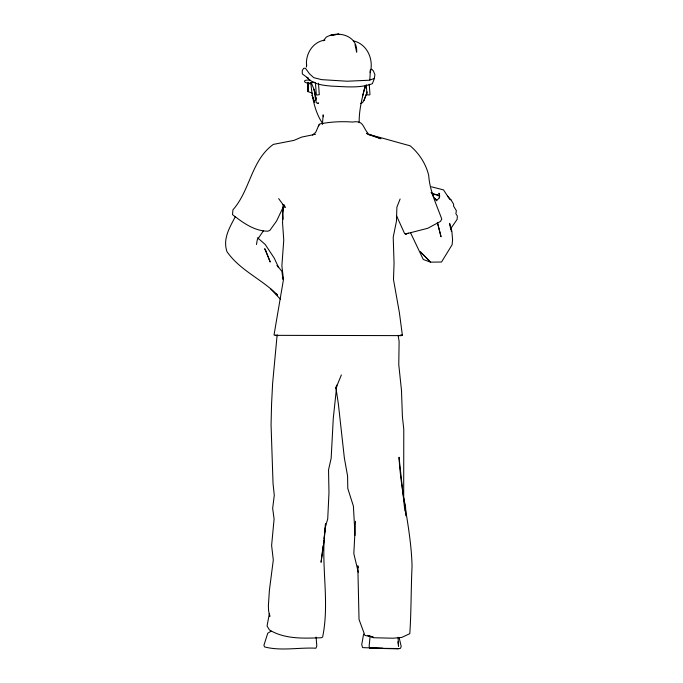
<?xml version="1.0" encoding="UTF-8"?>
<svg xmlns="http://www.w3.org/2000/svg" width="683" height="683" viewBox="0 0 683 683"><rect width="100%" height="100%" fill="white"/><g stroke="black" fill="none" stroke-linecap="round" stroke-linejoin="round"><path stroke-width="1.02" d="M315.597 96.687L316.203 102.655L318.124 103.56L318.577 102.937L317.988 102.911M325.654 524.049L325.612 525.91C319.977 562.801 330.162 600.459 322.641 636.991L321.428 637.743C303.961 638.349 284.931 639.399 269.444 629.939L267.053 625.987L269.392 613.488M398.052 637.324L398.573 646.272L397.882 641.866M283.121 204.456L282.557 223.017L283.761 240.109L281.874 265.832L283.471 279.543L274.028 334.943L277.682 335.72M359.147 122.675C359.019 110.117 362.075 97.874 365.328 85.836M355.501 521.266L353.828 553.648L358.268 572.234M370.092 636.325L369.153 645.973L369.52 648.21L399.657 648.543L400.588 648.065L401.211 646.434L399.222 638.059M322.41 124.34L323.144 114.829L323.435 116.802M306.454 67.011L306.573 64.407L306.582 65.611C305.258 54.102 312.899 41.612 324.92 40.135M336.804 385.092L333.27 418.474L331.153 458.319L328.532 469.878L328.975 492.742L327.72 519.012L325.612 525.91L324.826 532.151M283.214 207.077L282.634 213.95L283.112 219.192M283.121 210.586L283.616 205.967M323.136 545.666L321.061 562.305L324.271 539.502L325.432 523.852M323.401 543.591L323.793 540.466M324.049 538.392L324.57 534.234M315.913 97.421L315.572 99.957L315.905 98.045M336.062 386.621L335.763 388.576L341.372 374.933M364.978 86.613L364.483 89.635L365.2 85.862M277.144 334.738L272.628 383.325L271.586 403.764L271.057 424.664L273.038 483.504L274.284 495.243L272.662 508.365L274.096 519.02L271.612 545.444L273.302 559.983L269.409 590.197L268.385 605.71L268.598 610.798L269.802 616.467L269.529 614.478M363.604 634.123L361.725 644.684L362.63 647.612L383.043 648.372M256.449 244.54L257.295 239.767L263.561 230.623M364.944 86.869L362.664 95.748M374.455 78.357L372.346 83.727C359.497 88.483 345.359 86.63 331.955 86.16C323.136 85.366 313.198 84.538 306.991 77.358L308.375 78.383L302.347 73.96L302.219 70.503L303.704 68.317L305.395 68.24L309.578 73.892L313.77 77.666L321.599 79.638L347.118 81.226L369.588 80.21L374.275 78.443L374.924 74.771L373.456 71.049L371.774 69.154M439.792 196.03L438.913 198.386L437.205 199.854L434.977 198.975L436.907 200.802L433.825 197.31L432.015 193.699M367.206 91.949L363.996 100.392L362.485 102.655L360.564 103.56M366.481 93.887L363.996 100.392M400.118 199.018L396.891 207.137L396.456 221.121L393.22 237.232L394.057 263.288L393.485 279.543L399.427 312.899L402.355 335.14L401.126 335.618L275.164 335.344M318.312 126.372L319.61 124.016C330.401 121.745 341.62 121.284 352.59 122.035C363.484 120.259 362.434 126.526 367.761 133.057L367.608 134.261L366.523 133.27L380.969 138.743L368.564 134.585M319.132 124.477L315.708 132.357L312.353 135.072M235.328 216.596C229.642 227.652 222.581 238.751 226.978 251.677C240.006 270.451 261.828 279.082 277.563 295.073L276.086 293.656M283.633 206.215L276.53 221.121L269.819 230.41L267.847 231.187C254.315 231.144 242.747 222.573 232.502 214.624L232.937 209.818C250.345 190.241 251.122 160.292 273.354 144.395L293.98 140.382L301.715 137.078L315.529 134.261M311.653 83.326L312.242 82.173L314.641 82.336M323.375 40.784L326.201 37.189C338.333 30.12 357.977 35.849 356.646 52.173L354.989 44.634M451.284 227.857L457.106 219.397L457.362 216.024L455.877 213.753L456.364 210.688L453.589 206.129L453.606 204.14L450.951 199.812L447.502 196.064M271.023 631.212L267.753 633.235L263.911 645.256L264.586 646.921C281.02 651.232 299.043 647.313 315.939 648.21L316.81 645.922L316.084 637.102M408.485 233.134L405.719 234.098L404.669 233.731L396.686 216.11M407.427 233.381L405.642 233.97L427.797 228.259L440.407 221.471L441.773 219.123C436.591 204.763 429.727 190.924 428.702 175.394C425.885 163.792 419.242 153.513 410.159 145.812C396.14 142.038 382.617 138.017 368.607 134.474M310.048 80.193C300.187 79.074 305.079 85.085 312.421 82.575M397.719 335.447L401.126 335.618M311.32 83.659L308.229 83.693M369.52 648.21L382.992 648.355M370.502 648.21L398.274 648.85M431.46 186.809L443.515 189.891L449.653 199.274L450.951 199.812M433.295 194.399L437.854 194.911M312.558 93.281L308.127 91.616L308.127 82.412M367.633 635.403L373.123 636.991L364.893 635.429L359.027 619.464L357.815 565.772L358.242 567.804M430.99 192.666L439.109 195.825M353.401 40.886C367.334 44.002 373.925 59.626 370.229 72.62L370.434 69.692L369.81 79.809M367.702 635.514L373.61 637.743L393.058 638.212L401.672 637.452L409.8 633.679C411.294 611.319 410.978 588.789 412.054 566.344C411.217 529.675 400.904 493.929 399.026 457.251L404.874 510.978M257.517 237.752L265.183 244.437L274.216 258.089L278.69 267.625L277.025 265.405L281.9 271.339L282.941 279.296L282.412 277.324M280.329 299.12L270.647 288.892M322.777 123.717C314.598 111.892 311.994 96.662 310.825 82.523M278.673 198.625L285.178 207.538L284.299 204.909M410.543 232.749L423.281 259.497L430.58 262.144L441.517 262.024L452.12 244.745L452.573 239.724L451.873 231.281L449.593 223.35L450.754 229.445M311.9 84.248L314.214 89.84L315.606 100.392L315.597 95.603M439.639 195.193L438.973 193.169L439.468 197.874M315.145 93.033L314.043 89.311L315.555 95.919M437.359 222.376L441.039 236.788L437.504 222.863M398.129 335.379L399.111 341.398L398.77 364.722L401.476 390.309L402.407 416.775L403.781 429.3L403.687 497.617L405.582 507.204L405.77 515.819M336.147 389.148L338.341 403.764L344.369 458.088L347.579 476.025L347.792 488.507L353.393 506.094L355.032 535.395M369.23 84.197L369.973 94.604L369.349 94.963L366.976 94.792L366.267 84.718M318.483 83.155L319.285 94.698L316.852 95.022L316.306 94.792L315.452 82.703M451.181 227.311L451.309 231.452M307.965 82.412L307.965 91.616M338.777 34.15L330.709 35.337L338.777 34.15M400.742 335.336L399.504 335.498L402.355 335.14L400.742 335.336M308.229 82.412L307.862 91.616L308.229 82.412M399.657 648.543L396.541 648.509L399.657 648.543M430.58 262.144L420.506 251.942L430.58 262.144M265.832 250.917L264.722 248.68L270.237 262.033L265.832 250.917M314.487 102.108L312.063 95.193L314.513 102.117"/></g></svg>
